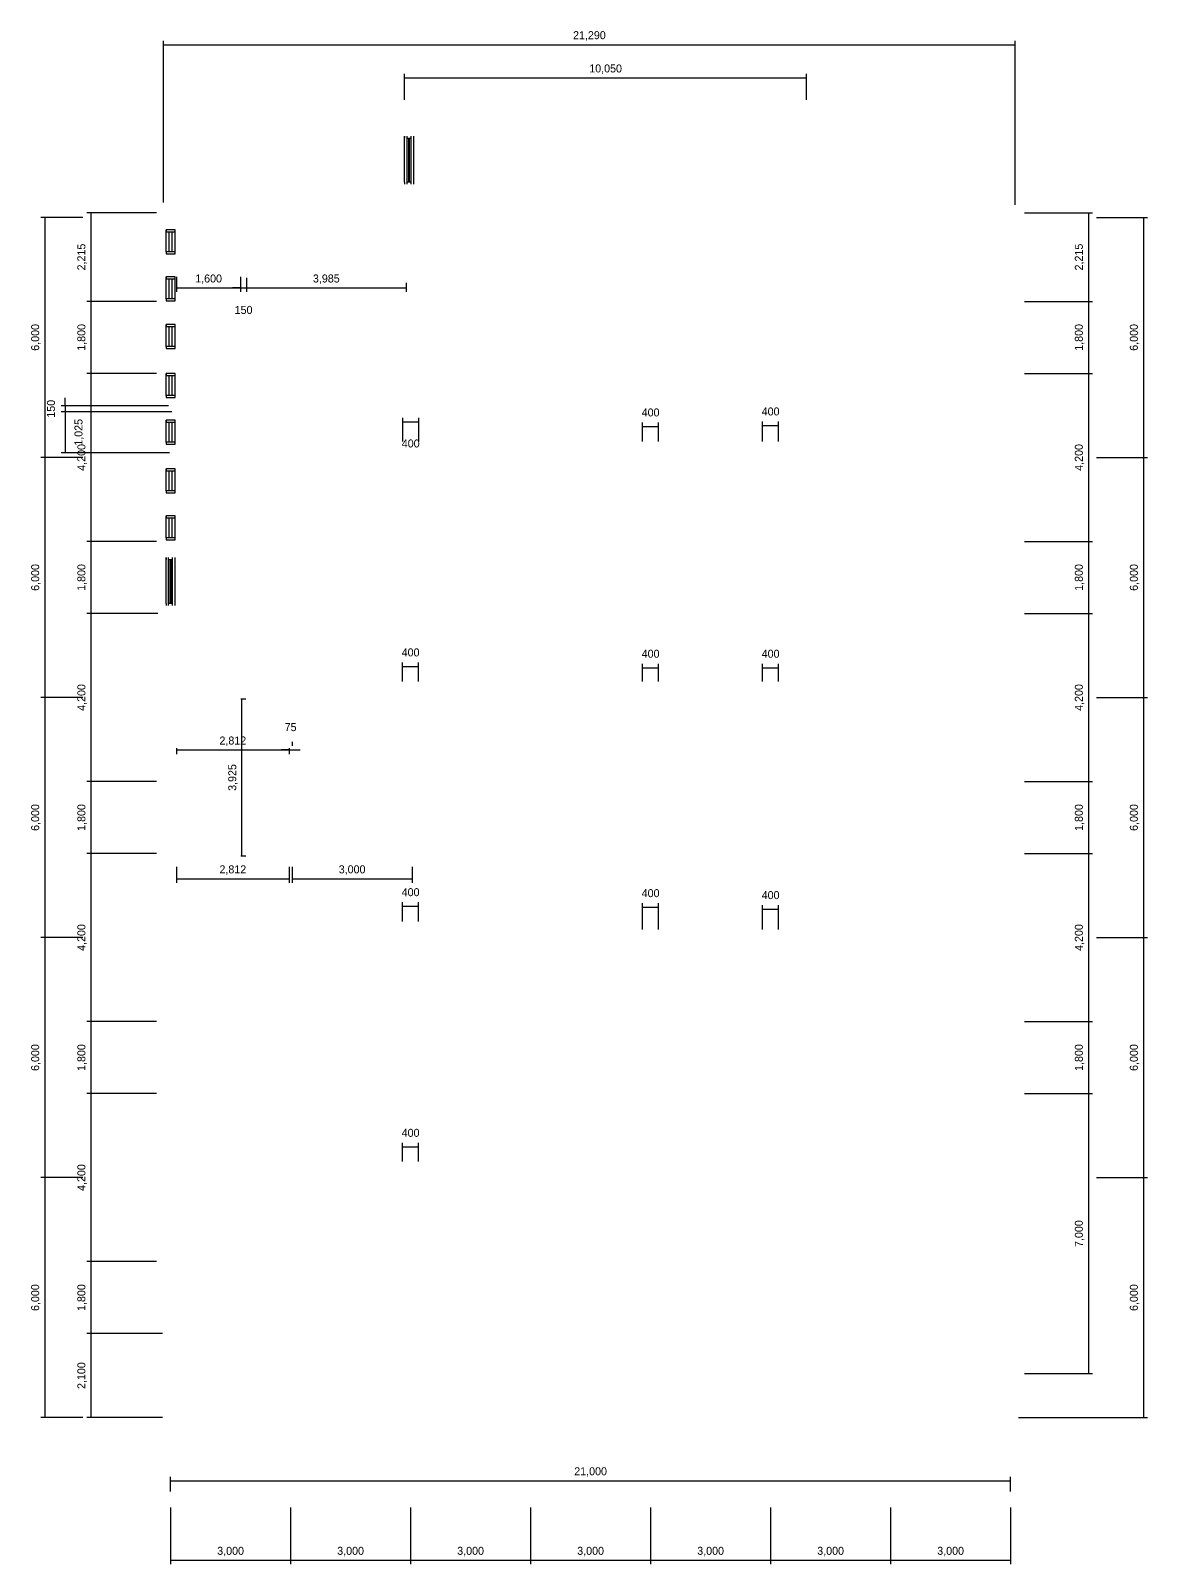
# Model space of a CAD drawing. Extents: x -2017610 to 288295, y -481381 to 250994.
# Drawn here: x 153992 to 181908, y -153144 to -114810 of the extents above; entities that cross this region are included whole.
import ezdxf

# ---------------------------------------------------------------- set-up
doc = ezdxf.new("R2010")
doc.units = 0
doc.header["$LTSCALE"] = 7
doc.header["$MEASUREMENT"] = 0
doc.header["$PDMODE"] = 2
doc.layers.get('0').update_dxf_attribs({"linetype": 'CONTINUOUS'})
doc.layers.get('DEFPOINTS').update_dxf_attribs({"linetype": 'CONTINUOUS'})
doc.layers.add('DIM', color=1, linetype='CONTINUOUS')
doc.layers.add('DOOR-WINDOW', color=8, linetype='CONTINUOUS')
doc.styles.add('STYLUS', font='stylu.ttf')
doc.dimstyles.new('DIM100S', dxfattribs={"dimscale": 0, "dimtxt": 200, "dimasz": 200, "dimexe": 100, "dimexo": 200, "dimgap": 100, "dimtad": 1, "dimdec": 0, "dimtxsty": 'STYLUS', "dimblk1": 'ARCHTICK', "dimblk2": 'ARCHTICK', "dimsah": 1, "dimcen": 100, "dimclrd": 256, "dimclre": 256, "dimclrt": 10, "dimazin": 3, "dimtfac": 1, "dimtdec": 0, "dimtmove": 0, "dimatfit": 3, "dimtolj": 1, "dimtzin": 0})

# ---------------------------------------------------------------- blocks, each defined once
blk = doc.blocks.new('*D190')
at = {"layer": 'DEFPOINTS', "color": 0}
for p in [(172690, -124679), (172290, -125277), (172690, -125277)]:
    blk.add_point(p, dxfattribs=at)
at = {"layer": 'DIM'}
for p, q in [((172290, -125077), (172290, -124579)), ((172690, -125077), (172690, -124579)), ((172290, -124679), (172690, -124679))]:
    blk.add_line(p, q, dxfattribs=at)
at = {"layer": 'DIM', "color": 10, "insert": (172490, -124329), "char_height": 200, "attachment_point": 5, "style": 'STYLUS'}
blk.add_mtext('\\A1;400', dxfattribs=at)
blk = doc.blocks.new('_ARCHTICK')
blk = doc.blocks.new('*D191')
at = {"layer": 'DEFPOINTS', "color": 0}
for p in [(169690, -124704), (169290, -125277), (169690, -125277)]:
    blk.add_point(p, dxfattribs=at)
at = {"layer": 'DIM'}
for p, q in [((169290, -125077), (169290, -124604)), ((169290, -124704), (169690, -124704)), ((169690, -125077), (169690, -124604))]:
    blk.add_line(p, q, dxfattribs=at)
at = {"layer": 'DIM', "color": 10, "insert": (169490, -124354), "char_height": 200, "attachment_point": 5, "style": 'STYLUS'}
blk.add_mtext('\\A1;400', dxfattribs=at)
blk = doc.blocks.new('*D192')
at = {"layer": 'DEFPOINTS', "color": 0}
for p in [(163693, -124586), (163293, -125280), (163693, -125280)]:
    blk.add_point(p, dxfattribs=at)
at = {"layer": 'DIM'}
for p, q in [((163293, -125080), (163293, -124486)), ((163693, -125080), (163693, -124486)), ((163293, -124586), (163693, -124586))]:
    blk.add_line(p, q, dxfattribs=at)
at = {"layer": 'DIM', "color": 10, "insert": (163493, -125130), "char_height": 200, "attachment_point": 5, "style": 'STYLUS'}
blk.add_mtext('\\A1;400', dxfattribs=at)
blk = doc.blocks.new('*D193')
at = {"layer": 'DEFPOINTS', "color": 0}
for p in [(163690, -130702), (163290, -131277), (163690, -131277)]:
    blk.add_point(p, dxfattribs=at)
at = {"layer": 'DIM'}
for p, q in [((163290, -131077), (163290, -130602)), ((163290, -130702), (163690, -130702)), ((163690, -131077), (163690, -130602))]:
    blk.add_line(p, q, dxfattribs=at)
at = {"layer": 'DIM', "color": 10, "insert": (163490, -130352), "char_height": 200, "attachment_point": 5, "style": 'STYLUS'}
blk.add_mtext('\\A1;400', dxfattribs=at)
blk = doc.blocks.new('*D194')
at = {"layer": 'DEFPOINTS', "color": 0}
for p in [(169690, -130735), (169290, -131277), (169690, -131277)]:
    blk.add_point(p, dxfattribs=at)
at = {"layer": 'DIM'}
for p, q in [((169290, -131077), (169290, -130635)), ((169690, -131077), (169690, -130635)), ((169290, -130735), (169690, -130735))]:
    blk.add_line(p, q, dxfattribs=at)
at = {"layer": 'DIM', "color": 10, "insert": (169490, -130385), "char_height": 200, "attachment_point": 5, "style": 'STYLUS'}
blk.add_mtext('\\A1;400', dxfattribs=at)
blk = doc.blocks.new('*D195')
at = {"layer": 'DEFPOINTS', "color": 0}
for p in [(172690, -130735), (172290, -131277), (172690, -131277)]:
    blk.add_point(p, dxfattribs=at)
at = {"layer": 'DIM'}
for p, q in [((172290, -131077), (172290, -130635)), ((172690, -131077), (172690, -130635)), ((172290, -130735), (172690, -130735))]:
    blk.add_line(p, q, dxfattribs=at)
at = {"layer": 'DIM', "color": 10, "insert": (172490, -130385), "char_height": 200, "attachment_point": 5, "style": 'STYLUS'}
blk.add_mtext('\\A1;400', dxfattribs=at)
blk = doc.blocks.new('*D196')
at = {"layer": 'DEFPOINTS', "color": 0}
for p in [(163690, -136695), (163290, -137277), (163690, -137277)]:
    blk.add_point(p, dxfattribs=at)
at = {"layer": 'DIM'}
for p, q in [((163290, -137077), (163290, -136595)), ((163290, -136695), (163690, -136695)), ((163690, -137077), (163690, -136595))]:
    blk.add_line(p, q, dxfattribs=at)
at = {"layer": 'DIM', "color": 10, "insert": (163490, -136345), "char_height": 200, "attachment_point": 5, "style": 'STYLUS'}
blk.add_mtext('\\A1;400', dxfattribs=at)
blk = doc.blocks.new('*D197')
at = {"layer": 'DEFPOINTS', "color": 0}
for p in [(169690, -136719), (169290, -137477), (169690, -137477)]:
    blk.add_point(p, dxfattribs=at)
at = {"layer": 'DIM'}
for p, q in [((169290, -137277), (169290, -136619)), ((169290, -136719), (169690, -136719)), ((169690, -137277), (169690, -136619))]:
    blk.add_line(p, q, dxfattribs=at)
at = {"layer": 'DIM', "color": 10, "insert": (169490, -136369), "char_height": 200, "attachment_point": 5, "style": 'STYLUS'}
blk.add_mtext('\\A1;400', dxfattribs=at)
blk = doc.blocks.new('*D198')
at = {"layer": 'DEFPOINTS', "color": 0}
for p in [(172690, -136768), (172290, -137477), (172690, -137477)]:
    blk.add_point(p, dxfattribs=at)
at = {"layer": 'DIM'}
for p, q in [((172290, -137277), (172290, -136668)), ((172290, -136768), (172690, -136768)), ((172690, -137277), (172690, -136668))]:
    blk.add_line(p, q, dxfattribs=at)
at = {"layer": 'DIM', "color": 10, "insert": (172490, -136418), "char_height": 200, "attachment_point": 5, "style": 'STYLUS'}
blk.add_mtext('\\A1;400', dxfattribs=at)
blk = doc.blocks.new('*D199')
at = {"layer": 'DEFPOINTS', "color": 0}
for p in [(163690, -142710), (163290, -143277), (163690, -143277)]:
    blk.add_point(p, dxfattribs=at)
at = {"layer": 'DIM'}
for p, q in [((163290, -143077), (163290, -142610)), ((163290, -142710), (163690, -142710)), ((163690, -143077), (163690, -142610))]:
    blk.add_line(p, q, dxfattribs=at)
at = {"layer": 'DIM', "color": 10, "insert": (163490, -142360), "char_height": 200, "attachment_point": 5, "style": 'STYLUS'}
blk.add_mtext('\\A1;400', dxfattribs=at)
blk = doc.blocks.new('*D200')
at = {"layer": 'DEFPOINTS', "color": 0}
for p in [(173390, -115992), (163340, -116737), (173390, -116737)]:
    blk.add_point(p, dxfattribs=at)
at = {"layer": 'DIM'}
for p, q in [((163340, -116537), (163340, -115892)), ((163340, -115992), (173390, -115992)), ((173390, -116537), (173390, -115892))]:
    blk.add_line(p, q, dxfattribs=at)
at = {"layer": 'DIM', "color": 10, "insert": (168365, -115773), "char_height": 200, "attachment_point": 5, "style": 'STYLUS'}
blk.add_mtext('\\A1;10,050', dxfattribs=at)
blk = doc.blocks.new('*D201')
at = {"layer": 'DEFPOINTS', "color": 0}
for p in [(178605, -115161), (157315, -119302), (178605, -119362)]:
    blk.add_point(p, dxfattribs=at)
at = {"layer": 'DIM'}
for p, q in [((157315, -119102), (157315, -115061)), ((157315, -115161), (178605, -115161)), ((178605, -119162), (178605, -115061))]:
    blk.add_line(p, q, dxfattribs=at)
at = {"layer": 'DIM', "color": 10, "insert": (167960, -114942), "char_height": 200, "attachment_point": 5, "style": 'STYLUS'}
blk.add_mtext('\\A1;21,290', dxfattribs=at)
blk = doc.blocks.new('*D202')
at = {"layer": 'DEFPOINTS', "color": 0}
for p in [(157490, -151527), (160490, -151527), (160490, -153044)]:
    blk.add_point(p, dxfattribs=at)
at = {"layer": 'DIM'}
for p, q in [((157490, -151727), (157490, -153144)), ((160490, -151727), (160490, -153144)), ((157490, -153044), (160490, -153044))]:
    blk.add_line(p, q, dxfattribs=at)
at = {"layer": 'DIM', "color": 10, "insert": (158990, -152825), "char_height": 200, "attachment_point": 5, "style": 'STYLUS'}
blk.add_mtext('\\A1;3,000', dxfattribs=at)
blk = doc.blocks.new('*D203')
at = {"layer": 'DEFPOINTS', "color": 0}
for p in [(160490, -151527), (163490, -151527), (163490, -153044)]:
    blk.add_point(p, dxfattribs=at)
at = {"layer": 'DIM'}
for p, q in [((160490, -151727), (160490, -153144)), ((163490, -151727), (163490, -153144)), ((160490, -153044), (163490, -153044))]:
    blk.add_line(p, q, dxfattribs=at)
at = {"layer": 'DIM', "color": 10, "insert": (161990, -152825), "char_height": 200, "attachment_point": 5, "style": 'STYLUS'}
blk.add_mtext('\\A1;3,000', dxfattribs=at)
blk = doc.blocks.new('*D204')
at = {"layer": 'DEFPOINTS', "color": 0}
for p in [(163490, -151527), (166490, -151527), (166490, -153044)]:
    blk.add_point(p, dxfattribs=at)
at = {"layer": 'DIM'}
for p, q in [((163490, -151727), (163490, -153144)), ((166490, -151727), (166490, -153144)), ((163490, -153044), (166490, -153044))]:
    blk.add_line(p, q, dxfattribs=at)
at = {"layer": 'DIM', "color": 10, "insert": (164990, -152825), "char_height": 200, "attachment_point": 5, "style": 'STYLUS'}
blk.add_mtext('\\A1;3,000', dxfattribs=at)
blk = doc.blocks.new('*D205')
at = {"layer": 'DEFPOINTS', "color": 0}
for p in [(166490, -151527), (169490, -151527), (169490, -153044)]:
    blk.add_point(p, dxfattribs=at)
at = {"layer": 'DIM'}
for p, q in [((166490, -151727), (166490, -153144)), ((169490, -151727), (169490, -153144)), ((166490, -153044), (169490, -153044))]:
    blk.add_line(p, q, dxfattribs=at)
at = {"layer": 'DIM', "color": 10, "insert": (167990, -152825), "char_height": 200, "attachment_point": 5, "style": 'STYLUS'}
blk.add_mtext('\\A1;3,000', dxfattribs=at)
blk = doc.blocks.new('*D206')
at = {"layer": 'DEFPOINTS', "color": 0}
for p in [(169490, -151527), (172490, -151527), (172490, -153044)]:
    blk.add_point(p, dxfattribs=at)
at = {"layer": 'DIM'}
for p, q in [((169490, -151727), (169490, -153144)), ((172490, -151727), (172490, -153144)), ((169490, -153044), (172490, -153044))]:
    blk.add_line(p, q, dxfattribs=at)
at = {"layer": 'DIM', "color": 10, "insert": (170990, -152825), "char_height": 200, "attachment_point": 5, "style": 'STYLUS'}
blk.add_mtext('\\A1;3,000', dxfattribs=at)
blk = doc.blocks.new('*D207')
at = {"layer": 'DEFPOINTS', "color": 0}
for p in [(172490, -151527), (175490, -151527), (175490, -153044)]:
    blk.add_point(p, dxfattribs=at)
at = {"layer": 'DIM'}
for p, q in [((172490, -151727), (172490, -153144)), ((175490, -151727), (175490, -153144)), ((172490, -153044), (175490, -153044))]:
    blk.add_line(p, q, dxfattribs=at)
at = {"layer": 'DIM', "color": 10, "insert": (173990, -152825), "char_height": 200, "attachment_point": 5, "style": 'STYLUS'}
blk.add_mtext('\\A1;3,000', dxfattribs=at)
blk = doc.blocks.new('*D208')
at = {"layer": 'DEFPOINTS', "color": 0}
for p in [(175490, -151527), (178490, -151527), (178490, -153044)]:
    blk.add_point(p, dxfattribs=at)
at = {"layer": 'DIM'}
for p, q in [((175490, -151727), (175490, -153144)), ((178490, -151727), (178490, -153144)), ((175490, -153044), (178490, -153044))]:
    blk.add_line(p, q, dxfattribs=at)
at = {"layer": 'DIM', "color": 10, "insert": (176990, -152825), "char_height": 200, "attachment_point": 5, "style": 'STYLUS'}
blk.add_mtext('\\A1;3,000', dxfattribs=at)
blk = doc.blocks.new('*D209')
at = {"layer": 'DEFPOINTS', "color": 0}
for p in [(178490, -151056), (157490, -151527), (178490, -151527)]:
    blk.add_point(p, dxfattribs=at)
at = {"layer": 'DIM'}
for p, q in [((157490, -151327), (157490, -150956)), ((178490, -151327), (178490, -150956)), ((157490, -151056), (178490, -151056))]:
    blk.add_line(p, q, dxfattribs=at)
at = {"layer": 'DIM', "color": 10, "insert": (167990, -150837), "char_height": 200, "attachment_point": 5, "style": 'STYLUS'}
blk.add_mtext('\\A1;21,000', dxfattribs=at)
blk = doc.blocks.new('*D210')
at = {"layer": 'DEFPOINTS', "color": 0}
for p in [(178640, -119362), (178640, -121577), (180433, -121577)]:
    blk.add_point(p, dxfattribs=at)
at = {"layer": 'DIM'}
for p, q in [((178840, -119362), (180533, -119362)), ((180433, -119362), (180433, -121577)), ((178840, -121577), (180533, -121577))]:
    blk.add_line(p, q, dxfattribs=at)
at = {"layer": 'DIM', "color": 10, "insert": (180214, -120469), "char_height": 200, "attachment_point": 5, "rotation": 90, "style": 'STYLUS'}
blk.add_mtext('\\A1;2,215', dxfattribs=at)
blk = doc.blocks.new('*D211')
at = {"layer": 'DEFPOINTS', "color": 0}
for p in [(178640, -121577), (178640, -123377), (180433, -123377)]:
    blk.add_point(p, dxfattribs=at)
at = {"layer": 'DIM'}
for p, q in [((178840, -121577), (180533, -121577)), ((180433, -121577), (180433, -123377)), ((178840, -123377), (180533, -123377))]:
    blk.add_line(p, q, dxfattribs=at)
at = {"layer": 'DIM', "color": 10, "insert": (180214, -122477), "char_height": 200, "attachment_point": 5, "rotation": 90, "style": 'STYLUS'}
blk.add_mtext('\\A1;1,800', dxfattribs=at)
blk = doc.blocks.new('*D212')
at = {"layer": 'DEFPOINTS', "color": 0}
for p in [(178640, -123377), (178640, -127577), (180433, -127577)]:
    blk.add_point(p, dxfattribs=at)
at = {"layer": 'DIM'}
for p, q in [((178840, -123377), (180533, -123377)), ((180433, -123377), (180433, -127577)), ((178840, -127577), (180533, -127577))]:
    blk.add_line(p, q, dxfattribs=at)
at = {"layer": 'DIM', "color": 10, "insert": (180214, -125477), "char_height": 200, "attachment_point": 5, "rotation": 90, "style": 'STYLUS'}
blk.add_mtext('\\A1;4,200', dxfattribs=at)
blk = doc.blocks.new('*D213')
at = {"layer": 'DEFPOINTS', "color": 0}
for p in [(178640, -127577), (178640, -129377), (180433, -129377)]:
    blk.add_point(p, dxfattribs=at)
at = {"layer": 'DIM'}
for p, q in [((178840, -127577), (180533, -127577)), ((180433, -127577), (180433, -129377)), ((178840, -129377), (180533, -129377))]:
    blk.add_line(p, q, dxfattribs=at)
at = {"layer": 'DIM', "color": 10, "insert": (180214, -128477), "char_height": 200, "attachment_point": 5, "rotation": 90, "style": 'STYLUS'}
blk.add_mtext('\\A1;1,800', dxfattribs=at)
blk = doc.blocks.new('*D214')
at = {"layer": 'DEFPOINTS', "color": 0}
for p in [(178640, -129377), (178640, -133577), (180433, -133577)]:
    blk.add_point(p, dxfattribs=at)
at = {"layer": 'DIM'}
for p, q in [((178840, -129377), (180533, -129377)), ((180433, -129377), (180433, -133577)), ((178840, -133577), (180533, -133577))]:
    blk.add_line(p, q, dxfattribs=at)
at = {"layer": 'DIM', "color": 10, "insert": (180214, -131477), "char_height": 200, "attachment_point": 5, "rotation": 90, "style": 'STYLUS'}
blk.add_mtext('\\A1;4,200', dxfattribs=at)
blk = doc.blocks.new('*D215')
at = {"layer": 'DEFPOINTS', "color": 0}
for p in [(178640, -133577), (178640, -135377), (180433, -135377)]:
    blk.add_point(p, dxfattribs=at)
at = {"layer": 'DIM'}
for p, q in [((178840, -133577), (180533, -133577)), ((180433, -133577), (180433, -135377)), ((178840, -135377), (180533, -135377))]:
    blk.add_line(p, q, dxfattribs=at)
at = {"layer": 'DIM', "color": 10, "insert": (180214, -134477), "char_height": 200, "attachment_point": 5, "rotation": 90, "style": 'STYLUS'}
blk.add_mtext('\\A1;1,800', dxfattribs=at)
blk = doc.blocks.new('*D216')
at = {"layer": 'DEFPOINTS', "color": 0}
for p in [(178640, -135377), (178640, -139577), (180433, -139577)]:
    blk.add_point(p, dxfattribs=at)
at = {"layer": 'DIM'}
for p, q in [((178840, -135377), (180533, -135377)), ((180433, -135377), (180433, -139577)), ((178840, -139577), (180533, -139577))]:
    blk.add_line(p, q, dxfattribs=at)
at = {"layer": 'DIM', "color": 10, "insert": (180214, -137477), "char_height": 200, "attachment_point": 5, "rotation": 90, "style": 'STYLUS'}
blk.add_mtext('\\A1;4,200', dxfattribs=at)
blk = doc.blocks.new('*D217')
at = {"layer": 'DEFPOINTS', "color": 0}
for p in [(178640, -139577), (178640, -141377), (180433, -141377)]:
    blk.add_point(p, dxfattribs=at)
at = {"layer": 'DIM'}
for p, q in [((178840, -139577), (180533, -139577)), ((180433, -139577), (180433, -141377)), ((178840, -141377), (180533, -141377))]:
    blk.add_line(p, q, dxfattribs=at)
at = {"layer": 'DIM', "color": 10, "insert": (180214, -140477), "char_height": 200, "attachment_point": 5, "rotation": 90, "style": 'STYLUS'}
blk.add_mtext('\\A1;1,800', dxfattribs=at)
blk = doc.blocks.new('*D218')
at = {"layer": 'DEFPOINTS', "color": 0}
for p in [(178640, -141377), (178640, -148377), (180433, -148377)]:
    blk.add_point(p, dxfattribs=at)
at = {"layer": 'DIM'}
for p, q in [((178840, -141377), (180533, -141377)), ((180433, -141377), (180433, -148377)), ((178840, -148377), (180533, -148377))]:
    blk.add_line(p, q, dxfattribs=at)
at = {"layer": 'DIM', "color": 10, "insert": (180214, -144877), "char_height": 200, "attachment_point": 5, "rotation": 90, "style": 'STYLUS'}
blk.add_mtext('\\A1;7,000', dxfattribs=at)
blk = doc.blocks.new('*D219')
at = {"layer": 'DEFPOINTS', "color": 0}
for p in [(180433, -119477), (180433, -125477), (181808, -125477)]:
    blk.add_point(p, dxfattribs=at)
at = {"layer": 'DIM'}
for p, q in [((180633, -119477), (181908, -119477)), ((181808, -119477), (181808, -125477)), ((180633, -125477), (181908, -125477))]:
    blk.add_line(p, q, dxfattribs=at)
at = {"layer": 'DIM', "color": 10, "insert": (181589, -122477), "char_height": 200, "attachment_point": 5, "rotation": 90, "style": 'STYLUS'}
blk.add_mtext('\\A1;6,000', dxfattribs=at)
blk = doc.blocks.new('*D220')
at = {"layer": 'DEFPOINTS', "color": 0}
for p in [(180433, -125477), (180433, -131477), (181808, -131477)]:
    blk.add_point(p, dxfattribs=at)
at = {"layer": 'DIM'}
for p, q in [((180633, -125477), (181908, -125477)), ((181808, -125477), (181808, -131477)), ((180633, -131477), (181908, -131477))]:
    blk.add_line(p, q, dxfattribs=at)
at = {"layer": 'DIM', "color": 10, "insert": (181589, -128477), "char_height": 200, "attachment_point": 5, "rotation": 90, "style": 'STYLUS'}
blk.add_mtext('\\A1;6,000', dxfattribs=at)
blk = doc.blocks.new('*D221')
at = {"layer": 'DEFPOINTS', "color": 0}
for p in [(180433, -131477), (180433, -137477), (181808, -137477)]:
    blk.add_point(p, dxfattribs=at)
at = {"layer": 'DIM'}
for p, q in [((180633, -131477), (181908, -131477)), ((181808, -131477), (181808, -137477)), ((180633, -137477), (181908, -137477))]:
    blk.add_line(p, q, dxfattribs=at)
at = {"layer": 'DIM', "color": 10, "insert": (181589, -134477), "char_height": 200, "attachment_point": 5, "rotation": 90, "style": 'STYLUS'}
blk.add_mtext('\\A1;6,000', dxfattribs=at)
blk = doc.blocks.new('*D222')
at = {"layer": 'DEFPOINTS', "color": 0}
for p in [(180433, -137477), (180433, -143477), (181808, -143477)]:
    blk.add_point(p, dxfattribs=at)
at = {"layer": 'DIM'}
for p, q in [((180633, -137477), (181908, -137477)), ((181808, -137477), (181808, -143477)), ((180633, -143477), (181908, -143477))]:
    blk.add_line(p, q, dxfattribs=at)
at = {"layer": 'DIM', "color": 10, "insert": (181589, -140477), "char_height": 200, "attachment_point": 5, "rotation": 90, "style": 'STYLUS'}
blk.add_mtext('\\A1;6,000', dxfattribs=at)
blk = doc.blocks.new('*D223')
at = {"layer": 'DEFPOINTS', "color": 0}
for p in [(180433, -143477), (178490, -149477), (181808, -149477)]:
    blk.add_point(p, dxfattribs=at)
at = {"layer": 'DIM'}
for p, q in [((180633, -143477), (181908, -143477)), ((181808, -143477), (181808, -149477)), ((178690, -149477), (181908, -149477))]:
    blk.add_line(p, q, dxfattribs=at)
at = {"layer": 'DIM', "color": 10, "insert": (181589, -146477), "char_height": 200, "attachment_point": 5, "rotation": 90, "style": 'STYLUS'}
blk.add_mtext('\\A1;6,000', dxfattribs=at)
blk = doc.blocks.new('*D224')
at = {"layer": 'DEFPOINTS', "color": 0}
for p in [(157340, -119362), (155497, -121577), (157340, -121577)]:
    blk.add_point(p, dxfattribs=at)
at = {"layer": 'DIM'}
for p, q in [((157140, -119362), (155397, -119362)), ((155497, -119362), (155497, -121577)), ((157140, -121577), (155397, -121577))]:
    blk.add_line(p, q, dxfattribs=at)
at = {"layer": 'DIM', "color": 10, "insert": (155278, -120469), "char_height": 200, "attachment_point": 5, "rotation": 90, "style": 'STYLUS'}
blk.add_mtext('\\A1;2,215', dxfattribs=at)
blk = doc.blocks.new('*D225')
at = {"layer": 'DEFPOINTS', "color": 0}
for p in [(157340, -121577), (155497, -123377), (157340, -123377)]:
    blk.add_point(p, dxfattribs=at)
at = {"layer": 'DIM'}
for p, q in [((157140, -121577), (155397, -121577)), ((155497, -121577), (155497, -123377)), ((157140, -123377), (155397, -123377))]:
    blk.add_line(p, q, dxfattribs=at)
at = {"layer": 'DIM', "color": 10, "insert": (155278, -122477), "char_height": 200, "attachment_point": 5, "rotation": 90, "style": 'STYLUS'}
blk.add_mtext('\\A1;1,800', dxfattribs=at)
blk = doc.blocks.new('*D226')
at = {"layer": 'DEFPOINTS', "color": 0}
for p in [(157340, -123377), (155497, -127577), (157340, -127577)]:
    blk.add_point(p, dxfattribs=at)
at = {"layer": 'DIM'}
for p, q in [((157140, -123377), (155397, -123377)), ((155497, -123377), (155497, -127577)), ((157140, -127577), (155397, -127577))]:
    blk.add_line(p, q, dxfattribs=at)
at = {"layer": 'DIM', "color": 10, "insert": (155278, -125477), "char_height": 200, "attachment_point": 5, "rotation": 90, "style": 'STYLUS'}
blk.add_mtext('\\A1;4,200', dxfattribs=at)
blk = doc.blocks.new('*D227')
at = {"layer": 'DEFPOINTS', "color": 0}
for p in [(157340, -127577), (155497, -129377), (157375, -129377)]:
    blk.add_point(p, dxfattribs=at)
at = {"layer": 'DIM'}
for p, q in [((157140, -127577), (155397, -127577)), ((155497, -127577), (155497, -129377)), ((157175, -129377), (155397, -129377))]:
    blk.add_line(p, q, dxfattribs=at)
at = {"layer": 'DIM', "color": 10, "insert": (155278, -128477), "char_height": 200, "attachment_point": 5, "rotation": 90, "style": 'STYLUS'}
blk.add_mtext('\\A1;1,800', dxfattribs=at)
blk = doc.blocks.new('*D228')
at = {"layer": 'DEFPOINTS', "color": 0}
for p in [(157375, -129377), (155497, -133577), (157340, -133577)]:
    blk.add_point(p, dxfattribs=at)
at = {"layer": 'DIM'}
for p, q in [((157175, -129377), (155397, -129377)), ((155497, -129377), (155497, -133577)), ((157140, -133577), (155397, -133577))]:
    blk.add_line(p, q, dxfattribs=at)
at = {"layer": 'DIM', "color": 10, "insert": (155278, -131477), "char_height": 200, "attachment_point": 5, "rotation": 90, "style": 'STYLUS'}
blk.add_mtext('\\A1;4,200', dxfattribs=at)
blk = doc.blocks.new('*D229')
at = {"layer": 'DEFPOINTS', "color": 0}
for p in [(157340, -133577), (155497, -135377), (157340, -135377)]:
    blk.add_point(p, dxfattribs=at)
at = {"layer": 'DIM'}
for p, q in [((157140, -133577), (155397, -133577)), ((155497, -133577), (155497, -135377)), ((157140, -135377), (155397, -135377))]:
    blk.add_line(p, q, dxfattribs=at)
at = {"layer": 'DIM', "color": 10, "insert": (155278, -134477), "char_height": 200, "attachment_point": 5, "rotation": 90, "style": 'STYLUS'}
blk.add_mtext('\\A1;1,800', dxfattribs=at)
blk = doc.blocks.new('*D230')
at = {"layer": 'DEFPOINTS', "color": 0}
for p in [(157340, -135377), (155497, -139577), (157340, -139577)]:
    blk.add_point(p, dxfattribs=at)
at = {"layer": 'DIM'}
for p, q in [((157140, -135377), (155397, -135377)), ((155497, -135377), (155497, -139577)), ((157140, -139577), (155397, -139577))]:
    blk.add_line(p, q, dxfattribs=at)
at = {"layer": 'DIM', "color": 10, "insert": (155278, -137477), "char_height": 200, "attachment_point": 5, "rotation": 90, "style": 'STYLUS'}
blk.add_mtext('\\A1;4,200', dxfattribs=at)
blk = doc.blocks.new('*D231')
at = {"layer": 'DEFPOINTS', "color": 0}
for p in [(157340, -139577), (155497, -141377), (157340, -141377)]:
    blk.add_point(p, dxfattribs=at)
at = {"layer": 'DIM'}
for p, q in [((157140, -139577), (155397, -139577)), ((155497, -139577), (155497, -141377)), ((157140, -141377), (155397, -141377))]:
    blk.add_line(p, q, dxfattribs=at)
at = {"layer": 'DIM', "color": 10, "insert": (155278, -140477), "char_height": 200, "attachment_point": 5, "rotation": 90, "style": 'STYLUS'}
blk.add_mtext('\\A1;1,800', dxfattribs=at)
blk = doc.blocks.new('*D232')
at = {"layer": 'DEFPOINTS', "color": 0}
for p in [(157340, -141377), (155497, -145577), (157340, -145577)]:
    blk.add_point(p, dxfattribs=at)
at = {"layer": 'DIM'}
for p, q in [((157140, -141377), (155397, -141377)), ((155497, -141377), (155497, -145577)), ((157140, -145577), (155397, -145577))]:
    blk.add_line(p, q, dxfattribs=at)
at = {"layer": 'DIM', "color": 10, "insert": (155278, -143477), "char_height": 200, "attachment_point": 5, "rotation": 90, "style": 'STYLUS'}
blk.add_mtext('\\A1;4,200', dxfattribs=at)
blk = doc.blocks.new('*D233')
at = {"layer": 'DEFPOINTS', "color": 0}
for p in [(157340, -145577), (155497, -147377), (157490, -147377)]:
    blk.add_point(p, dxfattribs=at)
at = {"layer": 'DIM'}
for p, q in [((157140, -145577), (155397, -145577)), ((155497, -145577), (155497, -147377)), ((157290, -147377), (155397, -147377))]:
    blk.add_line(p, q, dxfattribs=at)
at = {"layer": 'DIM', "color": 10, "insert": (155278, -146477), "char_height": 200, "attachment_point": 5, "rotation": 90, "style": 'STYLUS'}
blk.add_mtext('\\A1;1,800', dxfattribs=at)
blk = doc.blocks.new('*D234')
at = {"layer": 'DEFPOINTS', "color": 0}
for p in [(157490, -147377), (155497, -149477), (157490, -149477)]:
    blk.add_point(p, dxfattribs=at)
at = {"layer": 'DIM'}
for p, q in [((157290, -147377), (155397, -147377)), ((155497, -147377), (155497, -149477)), ((157290, -149477), (155397, -149477))]:
    blk.add_line(p, q, dxfattribs=at)
at = {"layer": 'DIM', "color": 10, "insert": (155278, -148427), "char_height": 200, "attachment_point": 5, "rotation": 90, "style": 'STYLUS'}
blk.add_mtext('\\A1;2,100', dxfattribs=at)
blk = doc.blocks.new('*D235')
at = {"layer": 'DEFPOINTS', "color": 0}
for p in [(155497, -119477), (154342, -125477), (155497, -125477)]:
    blk.add_point(p, dxfattribs=at)
at = {"layer": 'DIM'}
for p, q in [((155297, -119477), (154242, -119477)), ((154342, -119477), (154342, -125477)), ((155297, -125477), (154242, -125477))]:
    blk.add_line(p, q, dxfattribs=at)
at = {"layer": 'DIM', "color": 10, "insert": (154123, -122477), "char_height": 200, "attachment_point": 5, "rotation": 90, "style": 'STYLUS'}
blk.add_mtext('\\A1;6,000', dxfattribs=at)
blk = doc.blocks.new('*D236')
at = {"layer": 'DEFPOINTS', "color": 0}
for p in [(155497, -125477), (154342, -131477), (155497, -131477)]:
    blk.add_point(p, dxfattribs=at)
at = {"layer": 'DIM'}
for p, q in [((155297, -125477), (154242, -125477)), ((154342, -125477), (154342, -131477)), ((155297, -131477), (154242, -131477))]:
    blk.add_line(p, q, dxfattribs=at)
at = {"layer": 'DIM', "color": 10, "insert": (154123, -128477), "char_height": 200, "attachment_point": 5, "rotation": 90, "style": 'STYLUS'}
blk.add_mtext('\\A1;6,000', dxfattribs=at)
blk = doc.blocks.new('*D237')
at = {"layer": 'DEFPOINTS', "color": 0}
for p in [(155497, -131477), (154342, -137477), (155497, -137477)]:
    blk.add_point(p, dxfattribs=at)
at = {"layer": 'DIM'}
for p, q in [((155297, -131477), (154242, -131477)), ((154342, -131477), (154342, -137477)), ((155297, -137477), (154242, -137477))]:
    blk.add_line(p, q, dxfattribs=at)
at = {"layer": 'DIM', "color": 10, "insert": (154123, -134477), "char_height": 200, "attachment_point": 5, "rotation": 90, "style": 'STYLUS'}
blk.add_mtext('\\A1;6,000', dxfattribs=at)
blk = doc.blocks.new('*D238')
at = {"layer": 'DEFPOINTS', "color": 0}
for p in [(155497, -137477), (154342, -143477), (155497, -143477)]:
    blk.add_point(p, dxfattribs=at)
at = {"layer": 'DIM'}
for p, q in [((155297, -137477), (154242, -137477)), ((154342, -137477), (154342, -143477)), ((155297, -143477), (154242, -143477))]:
    blk.add_line(p, q, dxfattribs=at)
at = {"layer": 'DIM', "color": 10, "insert": (154123, -140477), "char_height": 200, "attachment_point": 5, "rotation": 90, "style": 'STYLUS'}
blk.add_mtext('\\A1;6,000', dxfattribs=at)
blk = doc.blocks.new('*D239')
at = {"layer": 'DEFPOINTS', "color": 0}
for p in [(155497, -143477), (154342, -149477), (155497, -149477)]:
    blk.add_point(p, dxfattribs=at)
at = {"layer": 'DIM'}
for p, q in [((155297, -143477), (154242, -143477)), ((154342, -143477), (154342, -149477)), ((155297, -149477), (154242, -149477))]:
    blk.add_line(p, q, dxfattribs=at)
at = {"layer": 'DIM', "color": 10, "insert": (154123, -146477), "char_height": 200, "attachment_point": 5, "rotation": 90, "style": 'STYLUS'}
blk.add_mtext('\\A1;6,000', dxfattribs=at)
blk = doc.blocks.new('*D240')
at = {"layer": 'DEFPOINTS', "color": 0}
for p in [(157640, -124187), (154851, -124337), (157721, -124337)]:
    blk.add_point(p, dxfattribs=at)
at = {"layer": 'DIM'}
for p, q in [((157440, -124187), (154751, -124187)), ((154851, -124187), (154851, -123987)), ((154851, -124187), (154851, -124337)), ((157521, -124337), (154751, -124337)), ((154851, -124337), (154851, -124537))]:
    blk.add_line(p, q, dxfattribs=at)
at = {"layer": 'DIM', "color": 10, "insert": (154501, -124262), "char_height": 200, "attachment_point": 5, "rotation": 90, "style": 'STYLUS'}
blk.add_mtext('\\A1;150', dxfattribs=at)
blk = doc.blocks.new('*D241')
at = {"layer": 'DEFPOINTS', "color": 0}
for p in [(157721, -124337), (154851, -125362), (157665, -125362)]:
    blk.add_point(p, dxfattribs=at)
at = {"layer": 'DIM'}
for p, q in [((157521, -124337), (154751, -124337)), ((154851, -124337), (154851, -125362)), ((157465, -125362), (154751, -125362))]:
    blk.add_line(p, q, dxfattribs=at)
at = {"layer": 'DIM', "color": 10, "insert": (155206, -124850), "char_height": 200, "attachment_point": 5, "rotation": 90, "style": 'STYLUS'}
blk.add_mtext('\\A1;1,025', dxfattribs=at)
blk = doc.blocks.new('*D242')
at = {"layer": 'DEFPOINTS', "color": 0}
for p in [(157640, -120767), (159240, -120767), (159240, -121242)]:
    blk.add_point(p, dxfattribs=at)
at = {"layer": 'DIM'}
for p, q in [((157640, -120967), (157640, -121342)), ((159240, -120967), (159240, -121342)), ((157640, -121242), (159240, -121242))]:
    blk.add_line(p, q, dxfattribs=at)
at = {"layer": 'DIM', "color": 10, "insert": (158440, -121023), "char_height": 200, "attachment_point": 5, "style": 'STYLUS'}
blk.add_mtext('\\A1;1,600', dxfattribs=at)
blk = doc.blocks.new('*D243')
at = {"layer": 'DEFPOINTS', "color": 0}
for p in [(159240, -120767), (159390, -120792), (159390, -121242)]:
    blk.add_point(p, dxfattribs=at)
at = {"layer": 'DIM'}
for p, q in [((159240, -120967), (159240, -121342)), ((159390, -120992), (159390, -121342)), ((159240, -121242), (159040, -121242)), ((159240, -121242), (159390, -121242)), ((159390, -121242), (159590, -121242))]:
    blk.add_line(p, q, dxfattribs=at)
at = {"layer": 'DIM', "color": 10, "insert": (159315, -121792), "char_height": 200, "attachment_point": 5, "style": 'STYLUS'}
blk.add_mtext('\\A1;150', dxfattribs=at)
blk = doc.blocks.new('*D244')
at = {"layer": 'DEFPOINTS', "color": 0}
for p in [(159390, -120792), (163375, -120910), (163375, -121242)]:
    blk.add_point(p, dxfattribs=at)
at = {"layer": 'DIM'}
for p, q in [((159390, -120992), (159390, -121342)), ((163375, -121110), (163375, -121342)), ((159390, -121242), (163375, -121242))]:
    blk.add_line(p, q, dxfattribs=at)
at = {"layer": 'DIM', "color": 10, "insert": (161383, -121023), "char_height": 200, "attachment_point": 5, "style": 'STYLUS'}
blk.add_mtext('\\A1;3,985', dxfattribs=at)
blk = doc.blocks.new('W600')
at = {"layer": 'DOOR-WINDOW', "ltscale": 1000}
for p, q in [((50, 0), (0, 0)), ((0, 0), (0, -230)), ((50, 0), (600, 0)), ((50, -230), (50, 0)), ((550, 0), (550, -230)), ((600, 0), (550, 0)), ((600, -230), (600, 0)), ((0, -230), (50, -230)), ((50, -80), (550, -80)), ((50, -150), (550, -150)), ((50, -230), (600, -230)), ((550, -230), (600, -230))]:
    blk.add_line(p, q, dxfattribs=at)
blk = doc.blocks.new('W1200')
for p, q in [((50, 230), (0, 230)), ((0, 165), (1200, 165)), ((0, 65), (1200, 65)), ((0, 0), (50, 0)), ((50, 230), (1200, 230)), ((50, 65), (50, 165)), ((50, 125), (1150, 125)), ((50, 105), (1150, 105)), ((50, 0), (1200, 0)), ((1200, 230), (1150, 230)), ((1150, 165), (1150, 65)), ((1150, 0), (1200, 0))]:
    blk.add_line(p, q)
blk = doc.blocks.new('*D327')
at = {"layer": 'DEFPOINTS', "color": 0}
for p in [(157640, -132546), (160453, -132546), (160453, -132790)]:
    blk.add_point(p, dxfattribs=at)
at = {"layer": 'DIM'}
for p, q in [((157640, -132746), (157640, -132890)), ((157640, -132790), (160453, -132790)), ((160453, -132746), (160453, -132890))]:
    blk.add_line(p, q, dxfattribs=at)
at = {"layer": 'DIM', "color": 10, "insert": (159046, -132572), "char_height": 200, "attachment_point": 5, "style": 'STYLUS'}
blk.add_mtext('\\A1;2,812', dxfattribs=at)
blk = doc.blocks.new('*D328')
at = {"layer": 'DEFPOINTS', "color": 0}
for p in [(160453, -132546), (160528, -132790), (160528, -132790)]:
    blk.add_point(p, dxfattribs=at)
at = {"layer": 'DIM'}
for p, q in [((160528, -132590), (160528, -132690)), ((160453, -132790), (160253, -132790)), ((160453, -132746), (160453, -132890)), ((160453, -132790), (160528, -132790)), ((160528, -132790), (160728, -132790))]:
    blk.add_line(p, q, dxfattribs=at)
at = {"layer": 'DIM', "color": 10, "insert": (160490, -132219), "char_height": 200, "attachment_point": 5, "style": 'STYLUS'}
blk.add_mtext('\\A1;75', dxfattribs=at)
blk = doc.blocks.new('*D329')
at = {"layer": 'DEFPOINTS', "color": 0}
for p in [(157640, -135514), (160453, -135514), (160453, -136010)]:
    blk.add_point(p, dxfattribs=at)
at = {"layer": 'DIM'}
for p, q in [((157640, -135714), (157640, -136110)), ((157640, -136010), (160453, -136010)), ((160453, -135714), (160453, -136110))]:
    blk.add_line(p, q, dxfattribs=at)
at = {"layer": 'DIM', "color": 10, "insert": (159046, -135792), "char_height": 200, "attachment_point": 5, "style": 'STYLUS'}
blk.add_mtext('\\A1;2,812', dxfattribs=at)
blk = doc.blocks.new('*D330')
at = {"layer": 'DEFPOINTS', "color": 0}
for p in [(160528, -135514), (163528, -135514), (163528, -136010)]:
    blk.add_point(p, dxfattribs=at)
at = {"layer": 'DIM'}
for p, q in [((160528, -135714), (160528, -136110)), ((160528, -136010), (163528, -136010)), ((163528, -135714), (163528, -136110))]:
    blk.add_line(p, q, dxfattribs=at)
at = {"layer": 'DIM', "color": 10, "insert": (162028, -135791), "char_height": 200, "attachment_point": 5, "style": 'STYLUS'}
blk.add_mtext('\\A1;3,000', dxfattribs=at)
blk = doc.blocks.new('*D331')
at = {"layer": 'DEFPOINTS', "color": 0}
for p in [(159046, -131514), (159268, -131514), (159046, -135439)]:
    blk.add_point(p, dxfattribs=at)
at = {"layer": 'DIM'}
for p, q in [((159246, -131514), (159368, -131514)), ((159268, -135439), (159268, -131514)), ((159246, -135439), (159368, -135439))]:
    blk.add_line(p, q, dxfattribs=at)
at = {"layer": 'DIM', "color": 10, "insert": (159050, -133477), "char_height": 200, "attachment_point": 5, "rotation": 90, "style": 'STYLUS'}
blk.add_mtext('\\A1;3,925', dxfattribs=at)

msp = doc.modelspace()

# ---------------------------------------------------------------- block references
at = {"layer": 'DOOR-WINDOW', "rotation": 90}
for name, p in [('W1200', (163570.2, -118649.4)), ('W600', (157375.2, -120384.4)), ('W600', (157375.2, -121559.4)), ('W600', (157375.2, -122756.9)), ('W600', (157375.2, -123976.9)), ('W600', (157375.2, -125149.4)), ('W600', (157375.2, -126364.4)), ('W600', (157375.2, -127539.4)), ('W1200', (157605.2, -129181.9))]:
    msp.add_blockref(name, p, dxfattribs=at)

# ---------------------------------------------------------------- dimensions: what is measured, and where the dimension line sits
at = {"layer": 'DIM'}
for base, p1, p2, picture, middle in [((178605.2, -115160.7), (157315.2, -119301.9), (178605.2, -119361.9), '*D201', (167960.2, -114941.7)), ((173390.2, -115991.9), (163340.2, -116736.9), (173390.2, -116736.9), '*D200', (168365.2, -115772.8)), ((159240.2, -121242.1), (157640.2, -120766.9), (159240.2, -120766.9), '*D242', (158440.2, -121023)), ((159390.2, -121242.1), (159240.2, -120766.9), (159390.2, -120791.9), '*D243', (159315.2, -121792.1)), ((163375.2, -121242.1), (159390.2, -120791.9), (163375.2, -120909.9), '*D244', (161382.7, -121023)), ((172690.2, -124679.2), (172290.2, -125276.9), (172690.2, -125276.9), '*D190', (172490.2, -124329.2)), ((169690.2, -124704), (169290.2, -125276.9), (169690.2, -125276.9), '*D191', (169490.2, -124354)), ((163690.2, -130701.8), (163290.2, -131276.9), (163690.2, -131276.9), '*D193', (163490.2, -130351.8)), ((169690.2, -130735.5), (169290.2, -131276.9), (169690.2, -131276.9), '*D194', (169490.2, -130385.5)), ((172690.2, -130735.5), (172290.2, -131276.9), (172690.2, -131276.9), '*D195', (172490.2, -130385.5)), ((160527.7, -132790.5), (160452.7, -132545.7), (160527.7, -132790.5), '*D328', (160490.2, -132218.9)), ((160452.6871969, -132790.4578546), (157640.1871969, -132545.6731032), (160452.6871969, -132545.6731032), '*D327', (159046.4371969, -132572.4490699)), ((160452.6871969, -136009.5327063), (157640.1871969, -135514.4231032), (160452.6871969, -135514.4231032), '*D329', (159046.4371969, -135791.5239216)), ((163527.7, -136009.5), (160527.7, -135514.4), (163527.7, -135514.4), '*D330', (162027.7, -135790.8)), ((163690.2, -136694.9), (163290.2, -137276.9), (163690.2, -137276.9), '*D196', (163490.2, -136344.9)), ((169690.2, -136719.3), (169290.2, -137476.9), (169690.2, -137476.9), '*D197', (169490.2, -136369.3)), ((172690.2, -136768.1), (172290.2, -137476.9), (172690.2, -137476.9), '*D198', (172490.2, -136418.1)), ((163690.2, -142709.8), (163290.2, -143276.9), (163690.2, -143276.9), '*D199', (163490.2, -142359.8)), ((178490.2, -151056), (157490.2, -151526.9), (178490.2, -151526.9), '*D209', (167990.2, -150836.9)), ((160490.2, -153044.1), (157490.2, -151526.9), (160490.2, -151526.9), '*D202', (158990.2, -152825.1)), ((163490.2, -153044.1), (160490.2, -151526.9), (163490.2, -151526.9), '*D203', (161990.2, -152825.1)), ((166490.2, -153044.1), (163490.2, -151526.9), (166490.2, -151526.9), '*D204', (164990.2, -152825.1)), ((169490.2, -153044.1), (166490.2, -151526.9), (169490.2, -151526.9), '*D205', (167990.2, -152825.1)), ((172490.2, -153044.1), (169490.2, -151526.9), (172490.2, -151526.9), '*D206', (170990.2, -152825.1)), ((175490.2, -153044.1), (172490.2, -151526.9), (175490.2, -151526.9), '*D207', (173990.2, -152825.1)), ((178490.2, -153044.1), (175490.2, -151526.9), (178490.2, -151526.9), '*D208', (176990.2, -152825.1))]:
    dim = msp.add_linear_dim(base=base, p1=p1, p2=p2, dimstyle='DIM100S', override={"dimscale": 1}, dxfattribs=at)
    dim.commit()
    dim.dimension.update_dxf_attribs({"geometry": picture, "text_midpoint": middle})
for base, p1, p2, picture, middle in [((154342.2, -125476.9), (155497.2, -119476.9), (155497.2, -125476.9), '*D235', (154123.2, -122476.9)), ((155497.2, -121576.9), (157340.2, -119361.9), (157340.2, -121576.9), '*D224', (155278.2, -120469.4)), ((180433.4, -121576.9), (178640.2, -119361.9), (178640.2, -121576.9), '*D210', (180214.3, -120469.4)), ((181807.7, -125476.9), (180433.4, -119476.9), (180433.4, -125476.9), '*D219', (181588.7, -122476.9)), ((155497.2, -123376.9), (157340.2, -121576.9), (157340.2, -123376.9), '*D225', (155278.2, -122476.9)), ((180433.4, -123376.9), (178640.2, -121576.9), (178640.2, -123376.9), '*D211', (180214.3, -122476.9)), ((155497.2, -127576.9), (157340.2, -123376.9), (157340.2, -127576.9), '*D226', (155278.2, -125476.9)), ((180433.4, -127576.9), (178640.2, -123376.9), (178640.2, -127576.9), '*D212', (180214.3, -125476.9)), ((154850.8, -124336.9), (157640.2, -124186.9), (157720.8, -124336.9), '*D240', (154500.8, -124261.9)), ((154342.2, -131476.9), (155497.2, -125476.9), (155497.2, -131476.9), '*D236', (154123.2, -128476.9)), ((181807.7, -131476.9), (180433.4, -125476.9), (180433.4, -131476.9), '*D220', (181588.7, -128476.9)), ((155497.2, -129376.9), (157340.2, -127576.9), (157375.2, -129376.9), '*D227', (155278.2, -128476.9)), ((180433.4, -129376.9), (178640.2, -127576.9), (178640.2, -129376.9), '*D213', (180214.3, -128476.9)), ((155497.2, -133576.9), (157375.2, -129376.9), (157340.2, -133576.9), '*D228', (155278.2, -131476.9)), ((180433.4, -133576.9), (178640.2, -129376.9), (178640.2, -133576.9), '*D214', (180214.3, -131476.9)), ((154342.2, -137476.9), (155497.2, -131476.9), (155497.2, -137476.9), '*D237', (154123.2, -134476.9)), ((181807.7, -137476.9), (180433.4, -131476.9), (180433.4, -137476.9), '*D221', (181588.7, -134476.9)), ((159268.3, -131514.4), (159046.4, -135439.4), (159046.4, -131514.4), '*D331', (159050.3, -133476.9)), ((155497.2, -135376.9), (157340.2, -133576.9), (157340.2, -135376.9), '*D229', (155278.2, -134476.9)), ((180433.4, -135376.9), (178640.2, -133576.9), (178640.2, -135376.9), '*D215', (180214.3, -134476.9)), ((155497.2, -139576.9), (157340.2, -135376.9), (157340.2, -139576.9), '*D230', (155278.2, -137476.9)), ((180433.4, -139576.9), (178640.2, -135376.9), (178640.2, -139576.9), '*D216', (180214.3, -137476.9)), ((154342.2, -143476.9), (155497.2, -137476.9), (155497.2, -143476.9), '*D238', (154123.2, -140476.9)), ((181807.7, -143476.9), (180433.4, -137476.9), (180433.4, -143476.9), '*D222', (181588.7, -140476.9)), ((155497.2, -141376.9), (157340.2, -139576.9), (157340.2, -141376.9), '*D231', (155278.2, -140476.9)), ((180433.4, -141376.9), (178640.2, -139576.9), (178640.2, -141376.9), '*D217', (180214.3, -140476.9)), ((155497.2, -145576.9), (157340.2, -141376.9), (157340.2, -145576.9), '*D232', (155278.2, -143476.9)), ((180433.4, -148376.9), (178640.2, -141376.9), (178640.2, -148376.9), '*D218', (180214.3, -144876.9)), ((154342.2, -149476.9), (155497.2, -143476.9), (155497.2, -149476.9), '*D239', (154123.2, -146476.9)), ((181807.7, -149476.9), (180433.4, -143476.9), (178490.2, -149476.9), '*D223', (181588.7, -146476.9)), ((155497.2, -147376.9), (157340.2, -145576.9), (157490.2, -147376.9), '*D233', (155278.2, -146476.9)), ((155497.2, -149476.9), (157490.2, -147376.9), (157490.2, -149476.9), '*D234', (155278.2, -148426.9))]:
    dim = msp.add_linear_dim(base=base, p1=p1, p2=p2, angle=90, dimstyle='DIM100S', override={"dimscale": 1}, dxfattribs=at)
    dim.commit()
    dim.dimension.update_dxf_attribs({"geometry": picture, "text_midpoint": middle})
dim = msp.add_linear_dim(base=(154850.8, -125361.9), p1=(157720.8, -124336.9), p2=(157665.2, -125361.9), angle=90, dimstyle='DIM100S', override={"dimscale": 1}, dxfattribs=at)
dim.commit()
dim.dimension.update_dxf_attribs({"geometry": '*D241', "text_midpoint": (155206, -124849.9), "dimtype": 160})
dim = msp.add_linear_dim(base=(163692.9, -124585.8), p1=(163292.9, -125279.7), p2=(163692.9, -125279.7), dimstyle='DIM100S', override={"dimscale": 1}, dxfattribs=at)
dim.commit()
dim.dimension.update_dxf_attribs({"geometry": '*D192', "text_midpoint": (163492.9, -125130.5), "dimtype": 160})

doc.saveas('drawing.dxf')
